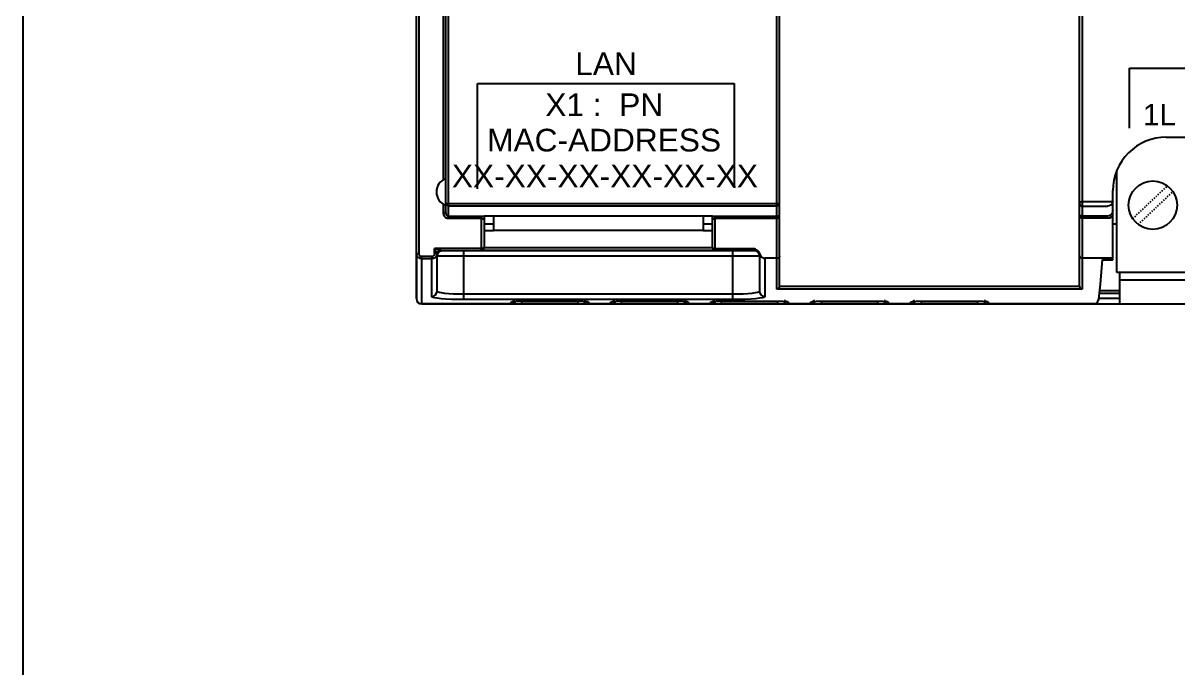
# Model space of a CAD drawing. Header units: inches. Extents: x 57 to 2760, y -193 to 2149.
# Drawn here: x 60.5 to 147.1, y 1745.5 to 1793.9 of the extents above; entities that cross this region are included whole.
import ezdxf

# ---------------------------------------------------------------- set-up
doc = ezdxf.new("R2010")
doc.units = ezdxf.units.IN
doc.header["$MEASUREMENT"] = 0
doc.linetypes.add('DOT', pattern=[0.2, 0.1, -0.1])
doc.styles.get("Standard").update_dxf_attribs({"font": 'arial.ttf'})

msp = doc.modelspace()

# ---------------------------------------------------------------- linework, layer by layer
at = {"color": 7, "linetype": 'Continuous'}
for p, q in [((89.97114, 1773.19462), (89.97114, 1872.39462)), ((90.17114, 1776.56641), (90.17114, 1869.02283)), ((91.97114, 1813.179), (91.97114, 1782.09265)), ((92.17114, 1779.62194), (92.17114, 1807.00527)), ((92.37114, 1779.22064), (92.37114, 1806.85877)), ((117.02114, 1773.90033), (117.02114, 1797.79462)), ((117.22114, 1774.1282), (117.22114, 1798.29462)), ((139.72114, 1774.12831), (139.72114, 1798.29462)), ((139.92114, 1797.79462), (139.92114, 1773.90033)), ((117.22114, 1774.12831), (117.22114, 1797.59462)), ((146.22114, 1785.29462), (172.22111, 1785.29462)), ((142.52114, 1775.14462), (142.52114, 1782.81449)), ((142.22114, 1780.50962), (142.22114, 1781.29462)), ((142.22114, 1776.09161), (142.22114, 1781.29462)), ((139.92114, 1780.46907), (141.82114, 1780.46907)), ((91.97114, 1780.29659), (91.97114, 1779.65211)), ((92.37114, 1780.33179), (117.02114, 1780.33179)), ((92.37114, 1780.15894), (117.02114, 1780.15894)), ((139.92114, 1780.12325), (141.82114, 1780.12325)), ((92.37114, 1779.38322), (94.84614, 1779.38322)), ((92.37114, 1779.22064), (94.84614, 1779.22064)), ((94.84614, 1776.79462), (94.84614, 1779.38322)), ((94.84614, 1779.38322), (94.94915, 1779.37939)), ((94.94915, 1779.37939), (95.04614, 1779.36806)), ((95.04614, 1779.4129), (95.04614, 1776.99462)), ((95.04614, 1779.4129), (112.19614, 1779.4129)), ((95.04614, 1779.39927), (112.19614, 1779.39927)), ((95.04614, 1778.79462), (95.74714, 1778.79462)), ((95.74714, 1779.39927), (95.74714, 1778.31462)), ((111.49514, 1779.39927), (111.49514, 1778.31462)), ((111.49514, 1778.79462), (112.19614, 1778.79462)), ((112.19614, 1776.99462), (112.19614, 1779.4129)), ((112.19614, 1779.36806), (112.29298, 1779.37938)), ((112.29298, 1779.37938), (112.39614, 1779.38322)), ((112.39614, 1779.38322), (117.02114, 1779.38322)), ((112.39614, 1776.79462), (112.39614, 1779.38322)), ((112.39614, 1779.22064), (117.02114, 1779.22064)), ((141.82105, 1779.38322), (139.92114, 1779.38322)), ((141.82114, 1779.22064), (139.92114, 1779.22064)), ((142.22114, 1778.79462), (142.52114, 1778.79462)), ((95.04614, 1778.29462), (95.74714, 1778.29462)), ((111.49514, 1778.31462), (95.74714, 1778.31462)), ((111.49514, 1778.29462), (112.19614, 1778.29462)), ((91.32114, 1776.56641), (91.32114, 1776.9618)), ((94.84614, 1776.96175), (91.32114, 1776.9618)), ((112.19614, 1776.99462), (95.04614, 1776.99462)), ((112.39614, 1776.96175), (115.32917, 1776.96175)), ((89.97114, 1776.59967), (89.97114, 1773.19462)), ((90.37114, 1772.79462), (90.37114, 1776.3493)), ((91.12114, 1776.3493), (90.37114, 1776.3493)), ((91.12112, 1776.18957), (90.37114, 1776.18957)), ((91.12114, 1773.35186), (91.12114, 1776.3493)), ((91.41955, 1776.67492), (91.45478, 1776.57492)), ((91.45478, 1776.57492), (91.52629, 1776.68267)), ((91.50669, 1776.49499), (91.58541, 1776.65007)), ((91.52114, 1773.74965), (91.52114, 1776.39462)), ((91.52114, 1773.74963), (91.52114, 1776.39462)), ((91.52114, 1776.39462), (115.72114, 1776.39462)), ((91.58541, 1776.65007), (91.72202, 1776.75668)), ((91.72202, 1776.75668), (91.89061, 1776.79462)), ((91.89061, 1776.79462), (115.35063, 1776.79462)), ((93.52114, 1773.12586), (93.52114, 1776.79462)), ((112.39614, 1776.79462), (94.84614, 1776.79462)), ((113.72114, 1773.12586), (113.72114, 1776.79462)), ((115.73588, 1776.49854), (115.65606, 1776.65194)), ((115.72114, 1776.39462), (115.72114, 1773.74965)), ((115.73886, 1776.52908), (115.78282, 1776.42533)), ((117.02114, 1776.22281), (116.12114, 1776.22281)), ((116.12114, 1776.22281), (116.12114, 1773.35186)), ((142.22114, 1776.22281), (139.92114, 1776.22281)), ((141.30581, 1774.27635), (141.45271, 1776.1182)), ((141.44914, 1776.09161), (142.22114, 1776.09161)), ((142.22114, 1776.1182), (141.45271, 1776.1182)), ((175.43114, 1775.14462), (142.52114, 1775.14462)), ((142.72114, 1775.14462), (142.72114, 1772.79462)), ((142.72114, 1774.60462), (175.72114, 1774.60462)), ((113.72113, 1773.52453), (93.52115, 1773.52453)), ((139.92114, 1773.90033), (117.02114, 1773.90033)), ((139.72338, 1774.09812), (117.2189, 1774.09812)), ((117.22114, 1774.12831), (117.22108, 1774.12326)), ((141.21427, 1773.59462), (142.72114, 1773.59462)), ((141.24113, 1773.79462), (142.72114, 1773.79462)), ((97.07114, 1772.79462), (90.37114, 1772.79462)), ((90.37114, 1772.79462), (179.57114, 1772.79462)), ((113.72114, 1773.12586), (93.52114, 1773.12586)), ((97.07114, 1772.79462), (97.07114, 1772.95281)), ((97.82751, 1773.00038), (102.07114, 1773.00045)), ((97.87114, 1773.00128), (102.07114, 1773.00128)), ((97.87114, 1772.79462), (97.87114, 1773.00128)), ((102.07114, 1772.79462), (97.87114, 1772.79462)), ((102.07114, 1773.00128), (102.07114, 1772.79462)), ((102.87114, 1772.95281), (102.87114, 1772.79462)), ((104.57114, 1772.79462), (102.87114, 1772.79462)), ((104.57114, 1772.79462), (104.57114, 1772.95281)), ((105.32751, 1773.00038), (109.57114, 1773.00045)), ((105.37114, 1773.00128), (109.57114, 1773.00128)), ((105.37114, 1772.79462), (105.37114, 1773.00128)), ((109.57114, 1772.79462), (105.37114, 1772.79462)), ((109.57114, 1773.00128), (109.57114, 1772.79462)), ((110.37114, 1772.95281), (110.37114, 1772.79462)), ((112.07114, 1772.79462), (110.37114, 1772.79462)), ((112.07114, 1772.79462), (112.07114, 1772.95281)), ((112.82751, 1773.00038), (117.07114, 1773.00045)), ((112.87114, 1773.00128), (117.07114, 1773.00128)), ((112.87114, 1772.79462), (112.87114, 1773.00128)), ((117.07114, 1772.79462), (112.87114, 1772.79462)), ((117.07114, 1773.00128), (117.07114, 1772.79462)), ((117.87114, 1772.95281), (117.87114, 1772.79462)), ((119.57114, 1772.79462), (117.87114, 1772.79462)), ((119.57114, 1772.79462), (119.57114, 1772.95281)), ((120.32751, 1773.00038), (124.57114, 1773.00045)), ((120.37114, 1773.00128), (124.57114, 1773.00128)), ((120.37114, 1772.79462), (120.37114, 1773.00128)), ((124.57114, 1772.79462), (120.37114, 1772.79462)), ((124.57114, 1773.00128), (124.57114, 1772.79462)), ((125.37114, 1772.95281), (125.37114, 1772.79462)), ((127.07114, 1772.79462), (125.37114, 1772.79462)), ((127.07114, 1772.79462), (127.07114, 1772.95281)), ((127.82751, 1773.00038), (132.07114, 1773.00045)), ((127.87114, 1773.00128), (132.07114, 1773.00128)), ((127.87114, 1772.79462), (127.87114, 1773.00128)), ((132.07114, 1772.79462), (127.87114, 1772.79462)), ((132.07114, 1773.00128), (132.07114, 1772.79462)), ((132.87114, 1772.95281), (132.87114, 1772.79462)), ((141.00644, 1772.79462), (132.87114, 1772.79462)), ((142.72114, 1773.19462), (141.16056, 1773.19462))]:
    msp.add_line(p, q, dxfattribs=at)
for p, q in [((143.46139, 1790.48261), (162.93614, 1790.48261)), ((143.46139, 1785.96903), (143.46139, 1790.48261)), ((94.55277, 1789.32277), (113.82367, 1789.32277)), ((94.55277, 1781.43393), (94.55277, 1789.32277)), ((113.82367, 1789.32277), (113.82367, 1781.49508))]:
    msp.add_line(p, q)
at = {"linetype": 'DOT'}
for p, q in [((143.71529, 1779.19139), (146.31437, 1781.65344)), ((144.12791, 1778.7558), (146.72699, 1781.21785))]:
    msp.add_line(p, q, dxfattribs=at)
msp.add_lwpolyline([(60.46636, 2015.39461), (1098.54819, 2015.39461), (1098.54819, 1083.9003), (60.46636, 1083.9003)], close=True)
at = {"color": 7, "linetype": 'Continuous'}
for points in [[(92.17114, 1780.35213), (92.18647, 1780.34432), (92.23065, 1780.33765), (92.29556, 1780.33329), (92.37114, 1780.33179)], [(92.37114, 1780.15894), (92.29556, 1780.17327), (92.23065, 1780.21463), (92.18647, 1780.27795), (92.17114, 1780.35213)], [(117.02114, 1780.33179), (117.09671, 1780.33329), (117.16163, 1780.33765), (117.20581, 1780.34432), (117.22114, 1780.35213)], [(117.02114, 1780.15894), (117.09671, 1780.17327), (117.16163, 1780.21463), (117.20581, 1780.27795), (117.22114, 1780.35213)], [(139.72114, 1780.35213), (139.72409, 1780.37212), (139.73199, 1780.39009), (139.74358, 1780.40593), (139.75777, 1780.41957), (139.77379, 1780.43119), (139.79178, 1780.44131), (139.81168, 1780.45), (139.83295, 1780.45708), (139.85498, 1780.46247), (139.87722, 1780.46619), (139.89918, 1780.46835), (139.92114, 1780.46907)], [(139.72114, 1780.35213), (139.72409, 1780.31298), (139.73199, 1780.27776), (139.74358, 1780.2468), (139.75778, 1780.22009), (139.77379, 1780.19736), (139.79179, 1780.17757), (139.81168, 1780.16057), (139.83295, 1780.1467), (139.85498, 1780.13614), (139.87722, 1780.12884), (139.89918, 1780.12464), (139.92114, 1780.12325)], [(141.82114, 1780.46907), (141.87971, 1780.46951), (141.943, 1780.471), (142.00861, 1780.47379), (142.0732, 1780.47812), (142.13232, 1780.48414), (142.18, 1780.49171), (142.21069, 1780.50042), (142.22114, 1780.50962)], [(142.22114, 1780.50962), (142.20185, 1780.39108), (142.14529, 1780.28324), (142.05666, 1780.19733), (141.94503, 1780.14225), (141.82114, 1780.12325)], [(91.97114, 1779.65211), (91.97815, 1779.57169), (91.99657, 1779.50076), (92.02317, 1779.43935), (92.05557, 1779.387), (92.0916, 1779.34352), (92.12916, 1779.30857), (92.16676, 1779.28123), (92.20428, 1779.25998), (92.24241, 1779.2436), (92.28228, 1779.23142), (92.32494, 1779.22353), (92.37114, 1779.22064)], [(91.97114, 1779.65211), (92.07114, 1779.64807), (92.14434, 1779.63702), (92.17114, 1779.62194)], [(92.17114, 1779.62194), (92.17465, 1779.57743), (92.18386, 1779.53819), (92.19716, 1779.50422), (92.21336, 1779.47526), (92.23137, 1779.45121), (92.25015, 1779.43187), (92.26895, 1779.41675), (92.28771, 1779.40499), (92.30677, 1779.39593), (92.32671, 1779.38919), (92.34803, 1779.38482), (92.37114, 1779.38322)], [(117.02114, 1779.22064), (117.04597, 1779.22287), (117.07256, 1779.23032), (117.09983, 1779.24387), (117.12677, 1779.26409), (117.15151, 1779.29026), (117.1723, 1779.3201), (117.18894, 1779.35198), (117.20213, 1779.38619), (117.21214, 1779.42334), (117.21871, 1779.46407), (117.22114, 1779.50887)], [(117.02114, 1779.38322), (117.04597, 1779.38419), (117.07255, 1779.38744), (117.09982, 1779.39336), (117.12677, 1779.40218), (117.15152, 1779.4136), (117.1723, 1779.42661), (117.18894, 1779.44051), (117.20214, 1779.45542), (117.21214, 1779.47161), (117.21871, 1779.48936), (117.22114, 1779.50887)], [(139.92114, 1779.38322), (139.8683, 1779.38768), (139.82539, 1779.39856), (139.79353, 1779.41213), (139.77049, 1779.42624), (139.75335, 1779.4405), (139.74004, 1779.45557), (139.73004, 1779.47181), (139.72353, 1779.4895), (139.72114, 1779.50887)], [(139.92114, 1779.22064), (139.86829, 1779.23089), (139.82539, 1779.25579), (139.79353, 1779.2869), (139.77049, 1779.31924), (139.75335, 1779.35196), (139.74004, 1779.38652), (139.73004, 1779.4238), (139.72353, 1779.4644), (139.72114, 1779.50887)], [(142.22114, 1779.83768), (142.19944, 1779.69016), (142.1384, 1779.56102), (142.04769, 1779.4632), (141.93915, 1779.40346), (141.82105, 1779.38322)], [(94.84614, 1779.22064), (94.89524, 1779.21623), (94.94195, 1779.2031), (94.98354, 1779.18137), (95.01684, 1779.15182), (95.03856, 1779.1161), (95.04614, 1779.07693)], [(112.19614, 1779.07693), (112.20375, 1779.11618), (112.22552, 1779.15192), (112.25887, 1779.18146), (112.30043, 1779.20314), (112.34702, 1779.21623), (112.39614, 1779.22064)], [(142.22114, 1779.38548), (142.0996, 1779.29463), (141.96452, 1779.2394), (141.82114, 1779.22064)], [(91.32099, 1776.9618), (91.41268, 1776.93198), (91.51143, 1776.9008), (91.6164, 1776.86881), (91.72205, 1776.83822)], [(91.32114, 1776.96175), (91.35166, 1776.87189), (91.41955, 1776.67492)], [(95.04614, 1776.99462), (95.03075, 1776.98198), (94.98625, 1776.97117), (94.92128, 1776.96416), (94.84614, 1776.96175)], [(112.19614, 1776.99462), (112.21153, 1776.98198), (112.25603, 1776.97117), (112.321, 1776.96416), (112.39614, 1776.96175)], [(115.32732, 1776.87895), (115.32305, 1776.89734), (115.32116, 1776.91705), (115.32269, 1776.93838), (115.32917, 1776.96175)], [(115.35063, 1776.79462), (115.35596, 1776.79765), (115.35627, 1776.80553), (115.35271, 1776.81684), (115.34679, 1776.83043), (115.33993, 1776.84551), (115.33318, 1776.86171), (115.32732, 1776.87895)], [(115.32917, 1776.96175), (115.37449, 1776.92441), (115.42683, 1776.88817)], [(115.42683, 1776.88817), (115.48384, 1776.85005), (115.54308, 1776.80651)], [(89.97114, 1776.59967), (89.99793, 1776.58304), (90.07114, 1776.57086), (90.17114, 1776.56641)], [(90.37114, 1776.18957), (90.32598, 1776.19219), (90.28253, 1776.19976), (90.23938, 1776.21246), (90.19586, 1776.23104), (90.15189, 1776.25667), (90.10796, 1776.29084), (90.06552, 1776.3351), (90.02736, 1776.39002), (89.99714, 1776.45424), (89.97778, 1776.52525), (89.97114, 1776.59967)], [(90.37114, 1776.3493), (90.34856, 1776.35069), (90.32683, 1776.3547), (90.30526, 1776.36142), (90.2835, 1776.37125), (90.26151, 1776.38482), (90.23955, 1776.40291), (90.21834, 1776.42633), (90.19926, 1776.4554), (90.18414, 1776.4894), (90.17446, 1776.527), (90.17114, 1776.56641)], [(91.50765, 1776.49409), (91.48754, 1776.43515), (91.45763, 1776.37795), (91.41819, 1776.32503), (91.37009, 1776.27868), (91.31459, 1776.24073), (91.25327, 1776.21259), (91.18807, 1776.19535), (91.12112, 1776.18957)], [(91.32114, 1776.56641), (91.31891, 1776.53405), (91.31157, 1776.50006), (91.29852, 1776.46611), (91.27961, 1776.43396), (91.25523, 1776.40532), (91.22611, 1776.38161), (91.19321, 1776.36388), (91.15774, 1776.35297), (91.12114, 1776.3493)], [(91.45478, 1776.57492), (91.39269, 1776.56861), (91.32114, 1776.56641)], [(91.45478, 1776.57492), (91.46769, 1776.5542), (91.48837, 1776.52058)], [(91.48837, 1776.52058), (91.49624, 1776.50828), (91.50241, 1776.49952), (91.50669, 1776.49499)], [(91.50669, 1776.49499), (91.50727, 1776.49455), (91.50765, 1776.49409)], [(91.50765, 1776.49409), (91.51775, 1776.44484), (91.52114, 1776.39462)], [(91.50766, 1776.49409), (91.5867, 1776.64959), (91.72426, 1776.75655), (91.89417, 1776.79463)], [(91.52629, 1776.68267), (91.61866, 1776.77367), (91.72205, 1776.83822)], [(91.72205, 1776.83822), (91.79725, 1776.81683), (91.82847, 1776.80806), (91.85488, 1776.80108), (91.87589, 1776.79639), (91.89061, 1776.79462)], [(115.65606, 1776.65194), (115.51911, 1776.7572), (115.35063, 1776.79462)], [(115.54308, 1776.80651), (115.60176, 1776.7546), (115.65696, 1776.69161)], [(115.65696, 1776.69161), (115.70436, 1776.61628), (115.73886, 1776.52908)], [(115.72114, 1776.39462), (115.72484, 1776.44713), (115.73588, 1776.49854)], [(115.78282, 1776.42533), (115.84777, 1776.34002), (115.92972, 1776.27575), (116.02375, 1776.23588), (116.12114, 1776.22281)], [(117.22114, 1776.38278), (117.20832, 1776.3264), (117.16908, 1776.27511), (117.10474, 1776.23745), (117.02114, 1776.22281)], [(139.72114, 1776.38278), (139.73396, 1776.3264), (139.7732, 1776.27511), (139.83754, 1776.23745), (139.92114, 1776.22281)], [(141.00644, 1772.79462), (141.15668, 1773.16574), (141.30581, 1774.27635)], [(91.12114, 1773.35186), (91.27421, 1773.38214), (91.40398, 1773.46836), (91.49069, 1773.59741), (91.52114, 1773.74963)], [(93.52115, 1773.52453), (93.13253, 1773.52828), (92.75821, 1773.53951), (92.41319, 1773.55815), (92.11014, 1773.58406), (91.86074, 1773.61692), (91.67483, 1773.65616), (91.5599, 1773.70091), (91.52114, 1773.74963)], [(115.72114, 1773.74963), (115.68238, 1773.70091), (115.56745, 1773.65616), (115.38154, 1773.61692), (115.13213, 1773.58406), (114.82908, 1773.55815), (114.48407, 1773.53951), (114.10975, 1773.52828), (113.72113, 1773.52453)], [(116.12114, 1773.35186), (115.96806, 1773.38214), (115.83829, 1773.46837), (115.75159, 1773.59741), (115.72114, 1773.74963)], [(117.2189, 1774.09812), (117.1894, 1774.01631), (117.14027, 1773.95699), (117.08197, 1773.91874), (117.02114, 1773.90033)], [(117.22108, 1774.12326), (117.22089, 1774.11821), (117.22014, 1774.10814), (117.2189, 1774.09812)], [(139.72338, 1774.09812), (139.72214, 1774.10814), (139.72139, 1774.11821), (139.72114, 1774.12831)], [(139.72338, 1774.09812), (139.75288, 1774.01631), (139.80201, 1773.95699), (139.86031, 1773.91874), (139.92114, 1773.90033)], [(93.52114, 1773.12586), (93.05501, 1773.12961), (92.60597, 1773.14088), (92.19194, 1773.15959), (91.82812, 1773.1856), (91.52859, 1773.21862), (91.30543, 1773.25805), (91.16757, 1773.30298), (91.12114, 1773.35186)], [(97.07114, 1772.95281), (97.22421, 1772.98321), (97.35398, 1773.06978)], [(97.07114, 1772.95281), (97.0987, 1772.96479), (97.17886, 1772.97629), (97.30603, 1772.98645)], [(97.18666, 1772.97395), (97.1819, 1772.97289), (97.18806, 1772.97383), (97.21499, 1772.97716), (97.2589, 1772.98131), (97.31914, 1772.98572), (97.39445, 1772.98999), (97.4845, 1772.99383), (97.58792, 1772.99703), (97.70311, 1772.99927), (97.82751, 1773.00038)], [(97.30603, 1772.98645), (97.47172, 1772.99443), (97.6642, 1772.99952), (97.87114, 1773.00128)], [(102.07114, 1773.00128), (102.27796, 1772.99953), (102.47007, 1772.99445), (102.63556, 1772.98649)], [(102.07114, 1773.00046), (102.10742, 1773.0004), (102.23725, 1772.99932), (102.35699, 1772.99695), (102.46397, 1772.99362), (102.55636, 1772.98955), (102.63308, 1772.98507), (102.69281, 1772.9805), (102.73513, 1772.97629), (102.75746, 1772.97336), (102.76066, 1772.97283)], [(102.87114, 1772.95281), (102.71807, 1772.98321), (102.5883, 1773.06978)], [(102.63556, 1772.98649), (102.76324, 1772.97631), (102.84368, 1772.96477), (102.87114, 1772.95281)], [(104.57114, 1772.95281), (104.72421, 1772.98321), (104.85398, 1773.06978)], [(104.57114, 1772.95281), (104.5987, 1772.96479), (104.67886, 1772.97629), (104.80603, 1772.98645)], [(104.68666, 1772.97395), (104.6819, 1772.97289), (104.68806, 1772.97383), (104.71499, 1772.97716), (104.7589, 1772.98131), (104.81914, 1772.98572), (104.89445, 1772.98999), (104.9845, 1772.99383), (105.08792, 1772.99703), (105.20311, 1772.99927), (105.32751, 1773.00038)], [(104.80603, 1772.98645), (104.97172, 1772.99443), (105.1642, 1772.99952), (105.37114, 1773.00128)], [(109.57114, 1773.00128), (109.77796, 1772.99953), (109.97007, 1772.99445), (110.13556, 1772.98649)], [(109.57114, 1773.00046), (109.60742, 1773.0004), (109.73725, 1772.99932), (109.85699, 1772.99695), (109.96397, 1772.99362), (110.05636, 1772.98955), (110.13308, 1772.98507), (110.19281, 1772.9805), (110.23513, 1772.97629), (110.25746, 1772.97336), (110.26066, 1772.97283)], [(110.37114, 1772.95281), (110.21807, 1772.98321), (110.0883, 1773.06978)], [(110.13556, 1772.98649), (110.26324, 1772.97631), (110.34368, 1772.96477), (110.37114, 1772.95281)], [(112.07114, 1772.95281), (112.22421, 1772.98321), (112.35398, 1773.06978)], [(112.07114, 1772.95281), (112.0987, 1772.96479), (112.17886, 1772.97629), (112.30603, 1772.98645)], [(112.18666, 1772.97395), (112.1819, 1772.97289), (112.18806, 1772.97383), (112.21499, 1772.97716), (112.2589, 1772.98131), (112.31914, 1772.98572), (112.39445, 1772.98999), (112.4845, 1772.99383), (112.58792, 1772.99703), (112.70311, 1772.99927), (112.82751, 1773.00038)], [(112.30603, 1772.98645), (112.47172, 1772.99443), (112.6642, 1772.99952), (112.87114, 1773.00128)], [(116.12114, 1773.35186), (116.0747, 1773.30298), (115.93684, 1773.25805), (115.71368, 1773.21862), (115.41416, 1773.1856), (115.05034, 1773.15959), (114.63631, 1773.14088), (114.18727, 1773.12961), (113.72114, 1773.12586)], [(117.07114, 1773.00128), (117.27796, 1772.99953), (117.47007, 1772.99445), (117.63556, 1772.98649)], [(117.07114, 1773.00046), (117.10742, 1773.0004), (117.23725, 1772.99932), (117.35699, 1772.99695), (117.46397, 1772.99362), (117.55636, 1772.98955), (117.63308, 1772.98507), (117.69281, 1772.9805), (117.73513, 1772.97629), (117.75746, 1772.97336), (117.76066, 1772.97283)], [(117.87114, 1772.95281), (117.71807, 1772.98321), (117.5883, 1773.06978)], [(117.63556, 1772.98649), (117.76324, 1772.97631), (117.84368, 1772.96477), (117.87114, 1772.95281)], [(119.57114, 1772.95281), (119.72421, 1772.98321), (119.85398, 1773.06978)], [(119.57114, 1772.95281), (119.5987, 1772.96479), (119.67886, 1772.97629), (119.80603, 1772.98645)], [(119.68666, 1772.97395), (119.6819, 1772.97289), (119.68806, 1772.97383), (119.71499, 1772.97716), (119.7589, 1772.98131), (119.81914, 1772.98572), (119.89445, 1772.98999), (119.9845, 1772.99383), (120.08792, 1772.99703), (120.20311, 1772.99927), (120.32751, 1773.00038)], [(119.80603, 1772.98645), (119.97172, 1772.99443), (120.1642, 1772.99952), (120.37114, 1773.00128)], [(124.57114, 1773.00128), (124.77796, 1772.99953), (124.97007, 1772.99445), (125.13556, 1772.98649)], [(124.57114, 1773.00046), (124.60742, 1773.0004), (124.73725, 1772.99932), (124.85699, 1772.99695), (124.96397, 1772.99362), (125.05636, 1772.98955), (125.13308, 1772.98507), (125.19281, 1772.9805), (125.23513, 1772.97629), (125.25746, 1772.97336), (125.26066, 1772.97283)], [(125.37114, 1772.95281), (125.21807, 1772.98321), (125.0883, 1773.06978)], [(125.13556, 1772.98649), (125.26324, 1772.97631), (125.34368, 1772.96477), (125.37114, 1772.95281)], [(127.07114, 1772.95281), (127.22421, 1772.98321), (127.35398, 1773.06978)], [(127.07114, 1772.95281), (127.0987, 1772.96479), (127.17886, 1772.97629), (127.30603, 1772.98645)], [(127.18666, 1772.97395), (127.1819, 1772.97289), (127.18806, 1772.97383), (127.21499, 1772.97716), (127.2589, 1772.98131), (127.31914, 1772.98572), (127.39445, 1772.98999), (127.4845, 1772.99383), (127.58792, 1772.99703), (127.70311, 1772.99927), (127.82751, 1773.00038)], [(127.30603, 1772.98645), (127.47172, 1772.99443), (127.6642, 1772.99952), (127.87114, 1773.00128)], [(132.07114, 1773.00128), (132.27796, 1772.99953), (132.47007, 1772.99445), (132.63556, 1772.98649)], [(132.07114, 1773.00046), (132.10742, 1773.0004), (132.23725, 1772.99932), (132.35699, 1772.99695), (132.46397, 1772.99362), (132.55636, 1772.98955), (132.63308, 1772.98507), (132.69281, 1772.9805), (132.73513, 1772.97629), (132.75746, 1772.97336), (132.76066, 1772.97283)], [(132.87114, 1772.95281), (132.71807, 1772.98321), (132.5883, 1773.06978)], [(132.63556, 1772.98649), (132.76324, 1772.97631), (132.84368, 1772.96477), (132.87114, 1772.95281)]]:
    msp.add_lwpolyline(points, dxfattribs=at)
msp.add_circle((145.22114, 1780.20462), 1.815, dxfattribs=at)
for centre, radius, start, end in [((146.22114, 1781.29462), 4, 89.9999932, 180.0005115), ((92.53542, 1781.19462), 1.06429, 110.0159596, 249.9840404), ((94.84614, 1776.99462), 0.2, 270, 0), ((112.39614, 1776.99462), 0.2, 180, 270), ((91.92114, 1776.39462), 0.4, 94.3162276, 180), ((115.32113, 1776.39462), 0.40001, 0, 85.8291138), ((90.37114, 1773.19462), 0.4, 180, 270), ((90.37114, 1773.19462), 0.4, 180, 270), ((97.07114, 1773.19462), 0.4, 270, 329.0326398), ((102.87114, 1773.19462), 0.4, 210.9748609, 270), ((102.87114, 1773.19462), 0.4, 210.9748609, 270), ((104.57114, 1773.19462), 0.4, 270, 329.0326398), ((110.37114, 1773.19462), 0.4, 210.9748609, 270), ((110.37114, 1773.19462), 0.4, 210.9748609, 270), ((112.07114, 1773.19462), 0.4, 270, 329.0326398), ((117.87114, 1773.19462), 0.4, 210.9748609, 270), ((117.87114, 1773.19462), 0.4, 210.9748609, 270), ((119.57114, 1773.19462), 0.4, 270, 329.0326398), ((125.37114, 1773.19462), 0.4, 210.9748609, 270), ((125.37114, 1773.19462), 0.4, 210.9748609, 270), ((127.07114, 1773.19462), 0.4, 270, 329.0326398), ((132.87114, 1773.19462), 0.4, 210.9748609, 270), ((132.87114, 1773.19462), 0.4, 210.9748609, 270)]:
    msp.add_arc(centre, radius, start, end, dxfattribs=at)

# ---------------------------------------------------------------- texts
for s, insert, char_height, width, attachment_point in [('LAN', (104.20107, 1791.66116), 1.7, 25.5322771, 2), ('X1 :  PN', (104.06462, 1788.58198), 1.7, 25.5322771, 2), ('1L', (144.47505, 1787.79058), 1.6, 3.5662222, 1), ('MAC-ADDRESS ', (104.05506, 1785.93088), 1.7, 25.5322771, 2), ('XX-XX-XX-XX-XX-XX', (104.11624, 1783.24011), 1.7, 25.5322771, 2)]:
    msp.add_mtext(s, dxfattribs=dict(insert=insert, char_height=char_height, width=width, attachment_point=attachment_point))

doc.saveas('drawing.dxf')
